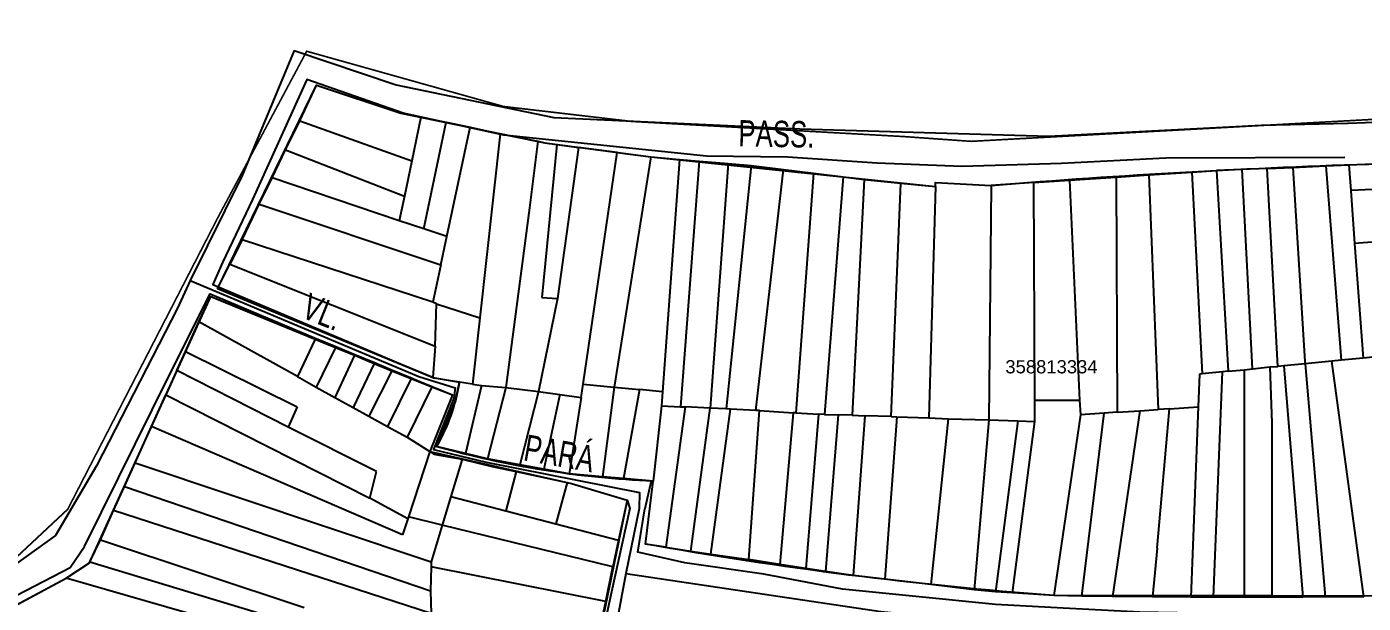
# Model space of a CAD drawing. Extents: x 201512 to 203323, y 4836571 to 4838029.
# Drawn here: x 202407.1 to 202609.8, y 4837811.4 to 4837898.8 of the extents above; entities that cross this region are included whole.
import ezdxf

# ---------------------------------------------------------------- set-up
doc = ezdxf.new("R2010")
doc.units = 0
doc.header["$LTSCALE"] = 1.5
doc.header["$MEASUREMENT"] = 0
for name, color, linetype in [('CD-MALHA-LOTES', 40, 'CONTINUOUS'), ('CD_TXT_QUADRA', 7, 'CONTINUOUS'), ('LM-LIM-SETOR-FISCAL', 7, 'CONTINUOUS'), ('RU-QUADRAS', 6, 'CONTINUOUS'), ('SV-EIXO-RUA-N-PAV', 6, 'CONTINUOUS'), ('SV-EIXO-RUA-PAV', 20, 'CONTINUOUS'), ('SV-RUA-NAO-PAV-S-GUIA-C-GUIA', 7, 'CONTINUOUS'), ('SV-RUA-PAVIM-S-GUIA-C-GUIA', 7, 'CONTINUOUS'), ('SV-TXT-RUA-N-PAV-S-GUIA-C-GUIA', 7, 'CONTINUOUS')]:
    doc.layers.add(name, color=color, linetype=linetype)
doc.styles.add('ARIAL', font='arial.ttf')
doc.styles.add('MONOTXT', font='arial.ttf', dxfattribs={"height": 0.2})
doc.linetypes.add('Limite', pattern='A,20,-3,[130,ltypeshp.shx,S=6.35,R=0,X=0,Y=0],-3,20', length=46)

msp = doc.modelspace()

# ---------------------------------------------------------------- linework, layer by layer
at = {"layer": 'CD-MALHA-LOTES', "linetype": 'Continuous'}
for p, q in [((202448.47, 4837884.53), (202451.02, 4837889.94)), ((202451.02, 4837889.94), (202463.81, 4837885.72)), ((202463.81, 4837885.72), (202466.84, 4837885.11)), ((202446.33, 4837880.15), (202448.47, 4837884.53)), ((202448.47, 4837884.53), (202465.46, 4837878.46)), ((202466.84, 4837885.11), (202465.46, 4837878.46)), ((202466.84, 4837885.11), (202470.67, 4837884.32)), ((202467.27, 4837868.16), (202470.67, 4837884.32)), ((202470.67, 4837884.32), (202474.29, 4837883.56)), ((202470.77, 4837866.99), (202474.29, 4837883.56)), ((202474.29, 4837883.56), (202478.86, 4837882.59)), ((202478.86, 4837882.59), (202475.77, 4837854.66)), ((202478.86, 4837882.59), (202484.55, 4837881.46)), ((202444.26, 4837875.91), (202446.33, 4837880.15)), ((202446.33, 4837880.15), (202464.35, 4837873.13)), ((202484.55, 4837881.46), (202483.3, 4837871.34)), ((202484.55, 4837881.46), (202485.63, 4837881.21)), ((202487.44, 4837880.97), (202485.18, 4837857.73)), ((202485.63, 4837881.21), (202487.44, 4837880.97)), ((202487.44, 4837880.97), (202490.75, 4837880.52)), ((202490.75, 4837880.52), (202487.56, 4837857.6)), ((202496.59, 4837879.74), (202490.75, 4837880.52)), ((202491.46, 4837844.61), (202496.59, 4837879.74)), ((202496.59, 4837879.74), (202501.7, 4837879.08)), ((202465.46, 4837878.46), (202464.35, 4837873.13)), ((202501.7, 4837879.08), (202496.15, 4837844.16)), ((202501.7, 4837879.08), (202506.04, 4837878.7)), ((202506.04, 4837878.7), (202503.48, 4837843.46)), ((202506.04, 4837878.7), (202509.06, 4837878.44)), ((202509.06, 4837878.44), (202506.2, 4837841.2)), ((202509.06, 4837878.44), (202513.44, 4837878.06)), ((202513.44, 4837878.06), (202510.7, 4837840.98)), ((202516.91, 4837877.76), (202513.12, 4837840.86)), ((202513.44, 4837878.06), (202516.91, 4837877.76)), ((202516.91, 4837877.76), (202521.81, 4837877.17)), ((202595.2, 4837877.33), (202599.1, 4837877.49)), ((202599.1, 4837877.49), (202604.07, 4837877.7)), ((202599.1, 4837877.49), (202600.91, 4837848.07)), ((202604.07, 4837877.7), (202607.56, 4837877.85)), ((202604.07, 4837877.7), (202606.4, 4837848.25)), ((202607.56, 4837877.85), (202612.46, 4837878.05)), ((202607.56, 4837877.85), (202607.85, 4837874)), ((202442.3, 4837871.93), (202444.26, 4837875.91)), ((202463.57, 4837869.4), (202444.26, 4837875.91)), ((202517.64, 4837840.64), (202521.81, 4837877.17)), ((202521.81, 4837877.17), (202526.37, 4837876.6)), ((202526.37, 4837876.6), (202523.68, 4837840.27)), ((202526.37, 4837876.6), (202530.86, 4837876.05)), ((202530.86, 4837876.05), (202528.03, 4837840.01)), ((202530.86, 4837876.05), (202534.05, 4837875.66)), ((202534.05, 4837875.66), (202532.25, 4837839.89)), ((202534.05, 4837875.66), (202539.61, 4837875.11)), ((202559.8, 4837875.18), (202565.23, 4837875.54)), ((202565.23, 4837875.54), (202572.29, 4837876.01)), ((202565.23, 4837875.54), (202566.73, 4837842.18)), ((202572.29, 4837876.01), (202577.25, 4837876.36)), ((202572.29, 4837876.01), (202572.44, 4837840.36)), ((202577.25, 4837876.36), (202583.75, 4837876.77)), ((202577.25, 4837876.36), (202578.63, 4837840.78)), ((202583.75, 4837876.77), (202587.51, 4837877.02)), ((202583.75, 4837876.77), (202585.33, 4837846.18)), ((202595.2, 4837877.33), (202587.51, 4837877.02)), ((202587.51, 4837877.02), (202589.26, 4837846.56)), ((202596.82, 4837847.31), (202595.2, 4837877.33)), ((202538.15, 4837839.72), (202539.61, 4837875.11)), ((202539.61, 4837875.11), (202544.89, 4837874.58)), ((202544.89, 4837874.58), (202543.85, 4837839.52)), ((202544.89, 4837874.58), (202544.91, 4837875.19)), ((202544.91, 4837875.19), (202553.32, 4837874.75)), ((202553.32, 4837874.75), (202552.97, 4837839.19)), ((202559.8, 4837875.18), (202553.32, 4837874.75)), ((202559.94, 4837842.32), (202559.8, 4837875.18)), ((202627.33, 4837874.91), (202607.85, 4837874)), ((202607.85, 4837874), (202608.42, 4837865.96)), ((202439.74, 4837866.52), (202442.3, 4837871.93)), ((202442.3, 4837871.93), (202469.85, 4837862.7)), ((202464.35, 4837873.13), (202463.57, 4837869.4)), ((202467.27, 4837868.16), (202463.57, 4837869.4)), ((202483.3, 4837871.34), (202479.7, 4837844.09)), ((202470.77, 4837866.99), (202467.27, 4837868.16)), ((202439.74, 4837866.52), (202437.85, 4837862.83)), ((202468.63, 4837857.03), (202439.74, 4837866.52)), ((202469.85, 4837862.7), (202470.77, 4837866.99)), ((202623.19, 4837867), (202608.42, 4837865.96)), ((202608.42, 4837865.96), (202609.74, 4837848.57)), ((202436, 4837859.05), (202437.85, 4837862.83)), ((202437.85, 4837862.83), (202468.99, 4837850.36)), ((202469.85, 4837862.7), (202468.63, 4837857.03)), ((202433.15, 4837854.04), (202434.96, 4837857.91)), ((202434.96, 4837857.91), (202450.8, 4837851.42)), ((202468.63, 4837845.6), (202436, 4837859.05)), ((202487.56, 4837857.6), (202484.66, 4837843.5)), ((202485.18, 4837857.73), (202487.56, 4837857.6)), ((202469.22, 4837856.79), (202468.63, 4837857.03)), ((202468.99, 4837850.36), (202469.22, 4837856.79)), ((202469.22, 4837856.79), (202475.77, 4837854.66)), ((202431.16, 4837849.56), (202433.15, 4837854.04)), ((202448.11, 4837845.75), (202433.15, 4837854.04)), ((202475.77, 4837854.66), (202474.69, 4837844.59)), ((202450.8, 4837851.42), (202448.11, 4837845.75)), ((202450.8, 4837851.42), (202453.89, 4837850.17)), ((202429.81, 4837846.67), (202431.16, 4837849.56)), ((202431.16, 4837849.56), (202448.1, 4837841.16)), ((202453.89, 4837850.17), (202450.94, 4837844.18)), ((202453.89, 4837850.17), (202456.76, 4837848.99)), ((202468.99, 4837850.36), (202468.63, 4837845.6)), ((202456.76, 4837848.99), (202453.77, 4837842.61)), ((202459.76, 4837847.77), (202456.59, 4837841.05)), ((202456.76, 4837848.99), (202459.76, 4837847.77)), ((202459.76, 4837847.77), (202462.44, 4837846.65)), ((202591.7, 4837846.8), (202595.61, 4837847.22)), ((202595.61, 4837847.22), (202596.82, 4837847.31)), ((202595.61, 4837847.22), (202595.91, 4837838.68)), ((202597.7, 4837847.39), (202596.82, 4837847.31)), ((202600.94, 4837847.71), (202597.7, 4837847.39)), ((202597.7, 4837847.39), (202600.57, 4837812.33)), ((202600.91, 4837848.07), (202600.94, 4837847.71)), ((202605, 4837848.12), (202600.94, 4837847.71)), ((202600.94, 4837847.71), (202603.96, 4837812.36)), ((202606.4, 4837848.25), (202605, 4837848.12)), ((202609.84, 4837812.36), (202605, 4837848.12)), ((202609.74, 4837848.57), (202606.4, 4837848.25)), ((202611.19, 4837848.71), (202609.74, 4837848.57)), ((202429.81, 4837846.67), (202428.14, 4837843.02)), ((202446.7, 4837838.09), (202429.81, 4837846.67)), ((202448.11, 4837845.75), (202450.94, 4837844.18)), ((202462.44, 4837846.65), (202458.96, 4837839.74)), ((202465.36, 4837845.47), (202461.8, 4837838.17)), ((202462.44, 4837846.65), (202465.36, 4837845.47)), ((202465.36, 4837845.47), (202468.49, 4837844.21)), ((202468.78, 4837845.53), (202468.63, 4837845.6)), ((202472.68, 4837844.91), (202468.78, 4837845.53)), ((202584.93, 4837846.14), (202584.73, 4837841.18)), ((202585.33, 4837846.18), (202584.93, 4837846.14)), ((202588.39, 4837846.48), (202585.33, 4837846.18)), ((202587.06, 4837812.31), (202588.39, 4837846.48)), ((202589.26, 4837846.56), (202588.39, 4837846.48)), ((202589.26, 4837846.56), (202591.7, 4837846.8)), ((202591.7, 4837846.8), (202591.7, 4837812.31)), ((202425.98, 4837838.17), (202428.14, 4837843.02)), ((202428.14, 4837843.02), (202459.08, 4837827.31)), ((202450.94, 4837844.18), (202453.77, 4837842.61)), ((202468.49, 4837844.21), (202464.77, 4837836.6)), ((202468.49, 4837844.21), (202471.63, 4837842.97)), ((202472.09, 4837842.07), (202472.68, 4837844.91)), ((202474.69, 4837844.59), (202472.68, 4837844.91)), ((202476.04, 4837844.42), (202473.6, 4837834.1)), ((202474.69, 4837844.59), (202476.04, 4837844.42)), ((202476.04, 4837844.42), (202479.7, 4837844.09)), ((202479.7, 4837844.09), (202476.96, 4837833.29)), ((202479.7, 4837844.09), (202484.66, 4837843.5)), ((202484.66, 4837843.5), (202481.85, 4837832.37)), ((202484.66, 4837843.5), (202487.9, 4837843.04)), ((202487.9, 4837843.04), (202485.48, 4837831.71)), ((202487.9, 4837843.04), (202491.14, 4837842.57)), ((202491.14, 4837842.57), (202491.46, 4837844.61)), ((202491.46, 4837844.61), (202496.15, 4837844.16)), ((202496.15, 4837844.16), (202494.38, 4837830.55)), ((202496.15, 4837844.16), (202499.98, 4837843.8)), ((202499.98, 4837843.8), (202497.56, 4837830.32)), ((202503.48, 4837843.46), (202499.98, 4837843.8)), ((202503.48, 4837843.46), (202503.34, 4837841.34)), ((202448.1, 4837841.16), (202446.7, 4837838.09)), ((202453.77, 4837842.61), (202456.59, 4837841.05)), ((202456.59, 4837841.05), (202458.96, 4837839.74)), ((202471.63, 4837842.97), (202468.18, 4837834.38)), ((202469.23, 4837835.15), (202472.09, 4837842.07)), ((202491.14, 4837842.57), (202489.32, 4837831)), ((202503.34, 4837841.34), (202502.06, 4837829.9)), ((202503.34, 4837841.34), (202506.2, 4837841.2)), ((202506.9, 4837841.17), (202504, 4837819.88)), ((202506.2, 4837841.2), (202506.9, 4837841.17)), ((202510.7, 4837840.98), (202506.9, 4837841.17)), ((202559.93, 4837838.93), (202559.94, 4837842.18)), ((202559.94, 4837842.18), (202559.94, 4837842.32)), ((202559.94, 4837842.18), (202560.1, 4837842.18)), ((202560.1, 4837842.18), (202566.73, 4837842.18)), ((202566.73, 4837842.18), (202566.86, 4837839.97)), ((202580.37, 4837840.88), (202584.73, 4837841.18)), ((202584.73, 4837841.18), (202583.59, 4837812.29)), ((202458.96, 4837839.74), (202461.8, 4837838.17)), ((202507.78, 4837819.31), (202510.7, 4837840.98)), ((202513.12, 4837840.86), (202510.7, 4837840.98)), ((202510.8, 4837818.85), (202513.81, 4837840.83)), ((202513.81, 4837840.83), (202513.12, 4837840.86)), ((202517.64, 4837840.64), (202513.81, 4837840.83)), ((202516.6, 4837818.02), (202518.21, 4837840.6)), ((202518.21, 4837840.6), (202517.64, 4837840.64)), ((202518.21, 4837840.6), (202523.29, 4837840.29)), ((202523.29, 4837840.29), (202521.3, 4837817.28)), ((202523.68, 4837840.27), (202523.29, 4837840.29)), ((202523.68, 4837840.27), (202527.15, 4837840.06)), ((202527.15, 4837840.06), (202525.2, 4837816.68)), ((202528.03, 4837840.01), (202527.15, 4837840.06)), ((202528.03, 4837840.01), (202530.13, 4837839.95)), ((202530.13, 4837839.95), (202528.22, 4837816.22)), ((202532.25, 4837839.89), (202530.13, 4837839.95)), ((202532.25, 4837839.89), (202534.15, 4837839.83)), ((202534.15, 4837839.83), (202532.42, 4837815.59)), ((202538.15, 4837839.72), (202534.15, 4837839.83)), ((202539.04, 4837839.68), (202537.18, 4837815.03)), ((202538.15, 4837839.72), (202539.04, 4837839.68)), ((202539.04, 4837839.68), (202543.85, 4837839.52)), ((202543.85, 4837839.52), (202546.81, 4837839.38)), ((202546.81, 4837839.38), (202544.16, 4837814.21)), ((202546.81, 4837839.38), (202552.97, 4837839.19)), ((202552.97, 4837839.19), (202550.77, 4837813.44)), ((202552.97, 4837839.19), (202557.35, 4837839.03)), ((202557.35, 4837839.03), (202553.99, 4837813.11)), ((202557.35, 4837839.03), (202559.93, 4837838.93)), ((202566.86, 4837839.97), (202562.83, 4837812.57)), ((202570.47, 4837840.22), (202566.86, 4837839.97)), ((202567.07, 4837812.44), (202570.47, 4837840.22)), ((202572.44, 4837840.36), (202570.47, 4837840.22)), ((202575.86, 4837840.58), (202571.72, 4837812.39)), ((202572.44, 4837840.36), (202575.86, 4837840.58)), ((202575.86, 4837840.58), (202578.63, 4837840.78)), ((202578.48, 4837819.76), (202580.37, 4837840.88)), ((202580.37, 4837840.88), (202578.63, 4837840.78)), ((202423.5, 4837832.7), (202425.98, 4837838.17)), ((202464.05, 4837821.75), (202425.98, 4837838.17)), ((202460.13, 4837831.38), (202446.7, 4837838.09)), ((202461.8, 4837838.17), (202464.77, 4837836.6)), ((202556.58, 4837812.97), (202559.93, 4837838.93)), ((202595.91, 4837838.68), (202595.91, 4837812.32)), ((202464.77, 4837836.6), (202468.18, 4837834.38)), ((202473.6, 4837834.1), (202469.23, 4837835.15)), ((202468.18, 4837834.38), (202464.97, 4837824.47)), ((202468.18, 4837834.38), (202473.08, 4837833.22)), ((202473.08, 4837833.22), (202471.39, 4837827.59)), ((202473.08, 4837833.22), (202477.65, 4837832.13)), ((202476.96, 4837833.29), (202473.6, 4837834.1)), ((202481.85, 4837832.37), (202476.96, 4837833.29)), ((202421.88, 4837829.11), (202423.5, 4837832.7)), ((202423.5, 4837832.7), (202468.41, 4837817.67)), ((202459.08, 4837827.31), (202460.13, 4837831.38)), ((202477.65, 4837832.13), (202481.27, 4837831.36)), ((202481.27, 4837831.36), (202479.72, 4837825.42)), ((202481.27, 4837831.36), (202489.02, 4837829.71)), ((202485.48, 4837831.71), (202481.85, 4837832.37)), ((202489.32, 4837831), (202485.48, 4837831.71)), ((202494.38, 4837830.55), (202489.32, 4837831)), ((202420.22, 4837825.47), (202421.88, 4837829.11)), ((202421.88, 4837829.11), (202468.28, 4837813.26)), ((202489.02, 4837829.71), (202487.28, 4837823.45)), ((202489.02, 4837829.71), (202489.69, 4837829.57)), ((202489.69, 4837829.57), (202498.11, 4837827.01)), ((202497.56, 4837830.32), (202494.38, 4837830.55)), ((202502.06, 4837829.9), (202497.56, 4837830.32)), ((202500.88, 4837820.37), (202502.06, 4837829.9)), ((202464.85, 4837824.21), (202459.08, 4837827.31)), ((202471.39, 4837827.59), (202470.09, 4837823.22)), ((202471.39, 4837827.59), (202479.72, 4837825.42)), ((202498.11, 4837827.01), (202496.83, 4837820.96)), ((202418.24, 4837821.02), (202420.22, 4837825.47)), ((202468.41, 4837809.82), (202420.22, 4837825.47)), ((202479.72, 4837825.42), (202487.28, 4837823.45)), ((202464.85, 4837824.21), (202464.05, 4837821.75)), ((202464.97, 4837824.47), (202464.85, 4837824.21)), ((202470.09, 4837823.22), (202464.97, 4837824.47)), ((202470.09, 4837823.22), (202468.41, 4837817.67)), ((202495.97, 4837816.92), (202470.09, 4837823.22)), ((202487.28, 4837823.45), (202496.83, 4837820.96)), ((202416.64, 4837817.66), (202418.24, 4837821.02)), ((202418.24, 4837821.02), (202449.12, 4837810.75)), ((202496.83, 4837820.96), (202495.97, 4837816.92)), ((202504, 4837819.88), (202500.88, 4837820.37)), ((202504, 4837819.88), (202507.78, 4837819.31)), ((202507.78, 4837819.31), (202510.8, 4837818.85)), ((202510.8, 4837818.85), (202516.6, 4837818.02)), ((202578.48, 4837819.76), (202577.82, 4837812.35)), ((202413.04, 4837815.2), (202416.57, 4837817.53)), ((202416.57, 4837817.53), (202416.64, 4837817.66)), ((202416.64, 4837817.66), (202443.51, 4837809.52)), ((202468.41, 4837816.93), (202468.28, 4837813.26)), ((202468.41, 4837817.67), (202468.41, 4837816.93)), ((202494.87, 4837811.65), (202468.41, 4837816.93)), ((202494.87, 4837811.65), (202495.97, 4837816.92)), ((202521.3, 4837817.28), (202516.6, 4837818.02)), ((202525.2, 4837816.68), (202521.3, 4837817.28)), ((202528.22, 4837816.22), (202525.2, 4837816.68)), ((202394.13, 4837805.06), (202413.04, 4837815.2)), ((202437.26, 4837808.22), (202413.04, 4837815.2)), ((202532.42, 4837815.59), (202528.22, 4837816.22)), ((202537.18, 4837815.03), (202532.42, 4837815.59)), ((202544.16, 4837814.21), (202537.18, 4837815.03)), ((202468.28, 4837813.26), (202468.41, 4837809.82)), ((202550.77, 4837813.44), (202544.16, 4837814.21)), ((202553.99, 4837813.11), (202550.77, 4837813.44)), ((202556.58, 4837812.97), (202553.99, 4837813.11)), ((202562.83, 4837812.57), (202556.58, 4837812.97)), ((202493.59, 4837805.48), (202494.87, 4837811.65)), ((202567.07, 4837812.44), (202562.83, 4837812.57)), ((202571.72, 4837812.39), (202567.07, 4837812.44)), ((202577.82, 4837812.35), (202571.72, 4837812.39)), ((202583.59, 4837812.29), (202577.82, 4837812.35)), ((202587.06, 4837812.31), (202583.59, 4837812.29)), ((202591.7, 4837812.31), (202587.06, 4837812.31)), ((202595.91, 4837812.32), (202591.7, 4837812.31)), ((202600.57, 4837812.33), (202595.91, 4837812.32)), ((202603.96, 4837812.36), (202600.57, 4837812.33)), ((202609.84, 4837812.36), (202603.96, 4837812.36))]:
    msp.add_line(p, q, dxfattribs=at)
at = {"layer": 'CD-MALHA-LOTES'}
msp.add_line((202591.343684, 4837877.174544), (202592.924497, 4837846.931532), dxfattribs=at)
at = {"layer": 'LM-LIM-SETOR-FISCAL', "linetype": 'Limite', "ltscale": 0.1}
msp.add_lwpolyline([(202117.152074, 4837955.48705, 0.25, 0.25, 0), (202132.727643, 4837962.81673, 0.25, 0.25, 0), (202162.18972, 4837980.824708, 0.25, 0.25, 0), (202185.86782, 4837992.593553, 0.25, 0.25, 0), (202219.767588, 4838006.794807, 0.25, 0.25, 0), (202233.640528, 4838009.236355, 0.25, 0.25, 0), (202259.459744, 4838013.704261, 0.25, 0.25, 0), (202301.426721, 4838027.432964, 0.25, 0.25, 0), (202350.327505, 4837900.743506, 0.25, 0.25, 0), (202354.45045, 4837886.084147, 0.25, 0.25, 0), (202367.896528, 4837855.8238, 0.25, 0.25, 0), (202384.246112, 4837807.945241, 0.25, 0.25, 0), (202402.872697, 4837815.912853, 0.25, 0.25, 0), (202413.278697, 4837825.642665, 0.25, 0.25, 0), (202436.117778, 4837870.003803, 0.25, 0.25, 0), (202449.521642, 4837895.096703, 0.25, 0.25, 0), (202479.38285, 4837886.718616, 0.25, 0.25, 0), (202498.793395, 4837884.452456, 0.25, 0.25, 0), (202539.983457, 4837882.16412, 0.25, 0.25, 0), (202550.289315, 4837881.433814, 0.25, 0.25, 0), (202613.963185, 4837884.911901, 0.25, 0.25, 0)], format="xyseb", dxfattribs=at)
at = {"layer": 'RU-QUADRAS', "color": 6, "linetype": 'Continuous'}
msp.add_lwpolyline([(202436, 4837859.05), (202451.02, 4837889.94), (202463.81, 4837885.72), (202485.63, 4837881.21), (202501.7, 4837879.08), (202544.89, 4837874.58), (202544.91, 4837875.19), (202553.32, 4837874.75, -0.0125192766), (202612.46, 4837878.05), (202654.89, 4837881.21), (202661.81, 4837812.43), (202562.83, 4837812.57, -0.0257177256), (202500.88, 4837820.37), (202502.06, 4837829.9, -0.058856121), (202469.23, 4837835.15, 0.0938146484), (202472.68, 4837844.91), (202468.78, 4837845.53)], format="xyb", close=True, dxfattribs=at)
msp.add_lwpolyline([(202394.13, 4837805.06), (202413.04, 4837815.2), (202416.57, 4837817.53), (202434.96, 4837857.91), (202471.63, 4837842.97), (202468.18, 4837834.38), (202489.69, 4837829.57), (202498.11, 4837827.01), (202492.74, 4837801.05), (202490.72, 4837795.8), (202475.5, 4837784.98), (202476.52, 4837782.65), (202462.88, 4837776.54), (202463.63, 4837774.07), (202449.09, 4837768.72), (202449.5, 4837767.46), (202414.5, 4837753.41), (202409.96, 4837765.95)], close=True, dxfattribs=at)
at = {"layer": 'SV-EIXO-RUA-N-PAV'}
for p, q in [((202447.619151, 4837895.189189), (202439.75622, 4837876.269012)), ((202439.75622, 4837876.269012), (202431.825603, 4837860.311771)), ((202431.825603, 4837860.311771), (202429.927557, 4837856.120253)), ((202429.927557, 4837856.120253), (202417.637248, 4837832.205758)), ((202417.637248, 4837832.205758), (202411.430345, 4837821.654023)), ((202411.430345, 4837821.654023), (202399.326884, 4837812.964358))]:
    msp.add_line(p, q, dxfattribs=at)
for points in [[(202447.619151, 4837895.189189), (202463.11175, 4837890.02745), (202487.017913, 4837885.071294), (202524.334851, 4837883.322062), (202562.048521, 4837882.210609), (202594.304109, 4837883.90514), (202607.423344, 4837884.196678), (202657.196437, 4837886.047239), (202665.842689, 4837885.153674)], [(202431.825603, 4837860.311771), (202466.509407, 4837845.779083), (202472.043846, 4837844.070465), (202471.858126, 4837842.510422), (202468.73804, 4837834.710207), (202476.761118, 4837832.778725), (202499.976044, 4837828.172884), (202499.943266, 4837825.738142)]]:
    msp.add_lwpolyline(points, dxfattribs=at)
at = {"layer": 'SV-EIXO-RUA-PAV'}
for points in [[(202499.943266, 4837825.738142), (202497.942791, 4837815.901208), (202495.073052, 4837800.723556), (202493.81016, 4837798.049197)], [(202497.942791, 4837815.901208), (202536.613873, 4837810.123247), (202574.206123, 4837806.561876), (202624.065317, 4837806.561876), (202671.473062, 4837807.434692)]]:
    msp.add_lwpolyline(points, dxfattribs=at)
at = {"layer": 'SV-RUA-NAO-PAV-S-GUIA-C-GUIA'}
for points in [[(202606.953743, 4837878.96438), (202579.811018, 4837878.865349), (202564.011111, 4837878.053368), (202548.863192, 4837877.637687), (202536.019481, 4837878.10903), (202522.428478, 4837879.034445), (202510.132945, 4837879.202795), (202479.409206, 4837882.373081), (202464.131918, 4837885.707434), (202449.564287, 4837890.837512), (202441.316711, 4837872.63671), (202436.765451, 4837863.063774), (202435.265373, 4837859.746602), (202468.63, 4837845.6), (202472.68, 4837844.91), (202472.09, 4837842.07), (202469.23, 4837835.15), (202473.6, 4837834.1), (202477.35, 4837833.19), (202481.85, 4837832.37), (202485.66, 4837831.67), (202489.32, 4837831), (202494.38, 4837830.55), (202497.87, 4837830.26), (202501.78, 4837829.94), (202500.791897, 4837825.714532)], [(202401.436802, 4837810.469875), (202413.668045, 4837816.800693), (202415.834924, 4837819.988059), (202428.67359, 4837845.911914), (202434.880428, 4837858.323075), (202450.72, 4837851.66), (202453.95, 4837850.32), (202456.82, 4837849.13), (202459.81, 4837847.88), (202462.29, 4837846.85), (202465.28, 4837845.61), (202468.71, 4837844.18), (202471.63, 4837842.97), (202468.179467, 4837834.38012), (202468.786091, 4837834.004965), (202473.08, 4837833.22), (202477.65, 4837832.13), (202481.27, 4837831.36), (202489.02, 4837829.71), (202489.69, 4837829.57), (202498.11, 4837827.01), (202498.542888, 4837825.777028)]]:
    msp.add_lwpolyline(points, dxfattribs=at)
at = {"layer": 'SV-RUA-PAVIM-S-GUIA-C-GUIA'}
for points in [[(202658.352191, 4837881.378091), (202659.097835, 4837880.624083), (202661.584795, 4837851.065661), (202663.238217, 4837824.461334), (202664.263767, 4837810.958102), (202663.861698, 4837810.56041), (202653.159069, 4837809.520122), (202638.864721, 4837809.799568), (202623.069754, 4837809.887394), (202606.024636, 4837809.882189), (202591.277413, 4837809.614253), (202584.380983, 4837809.902554), (202575.884239, 4837810.049781), (202564.240969, 4837810.664421), (202553.996978, 4837811.22129), (202541.907144, 4837812.438304), (202530.766459, 4837813.550058), (202518.832341, 4837815.816014), (202506.84522, 4837817.532365), (202499.755989, 4837819.1215), (202500.791897, 4837825.714532)], [(202498.542888, 4837825.777028), (202495.621617, 4837812.645678), (202492.38919, 4837797.466432)]]:
    msp.add_lwpolyline(points, dxfattribs=at)

# ---------------------------------------------------------------- texts
at = {"layer": 'CD_TXT_QUADRA', "color": 7, "linetype": 'Continuous', "style": 'MONOTXT'}
msp.add_text('358813334', height=2, dxfattribs=at).set_placement((202555.48, 4837846.25))
at = {"layer": 'SV-TXT-RUA-N-PAV-S-GUIA-C-GUIA', "style": 'ARIAL', "width": 0.7}
for s, rotation, p in [('PASS.', 359, (202514.968622, 4837880.664414)), ('VL.', 338, (202448.482768, 4837854.823242)), ('PARÁ', 350, (202482.24972, 4837833.077325))]:
    msp.add_text(s, height=4, rotation=rotation, dxfattribs=at).set_placement(p)

doc.saveas('drawing.dxf')
